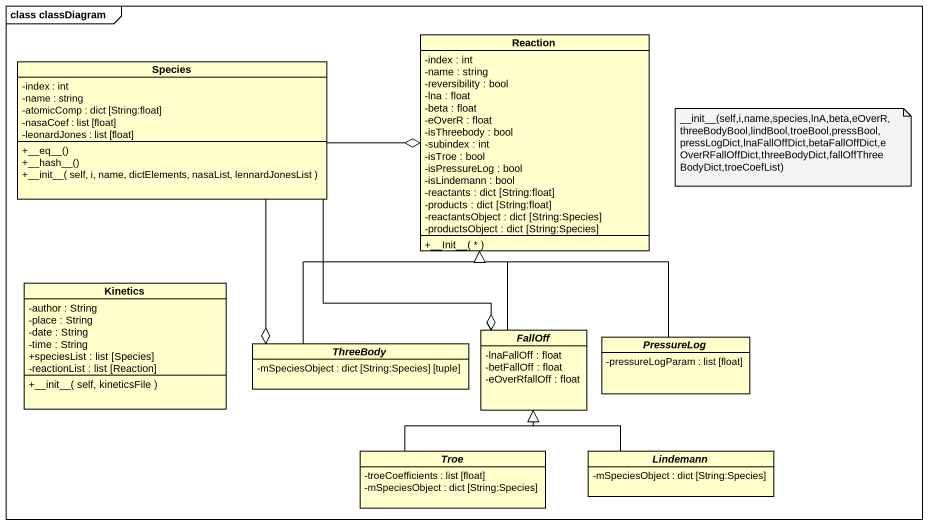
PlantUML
@startuml
mainframe class classDiagram
hide circle
hide empty members
skinparam classAttributeIconSize 0
class Reaction {
  -index : int
  -name : string
  -reversibility : bool
  -lna : float
  -beta : float
  -eOverR : float
  -isThreebody : bool
  -subindex : int
  -isTroe : bool
  -isPressureLog : bool
  -isLindemann : bool
  -reactants : dict [String:float]
  -products : dict [String:float]
  -reactantsObject : dict [String:Species]
  -productsObject : dict [String:Species]
  +~__Init~__( * )
}
class Species {
  -index : int
  -name : string
  -atomicComp : dict [String:float]
  -nasaCoef : list [float]
  -leonardJones : list [float]
  +~__eq~__()
  +~__hash~__()
  +~__init~__( self, i, name, dictElements, nasaList, lennardJonesList )
}
class Kinetics {
  -author : String
  -place : String
  -date : String
  -time : String
  +speciesList : list [Species]
  -reactionList : list [Reaction]
  +~__init~__( self, kineticsFile )
}
abstract class ThreeBody {
  -mSpeciesObject : dict [String:Species] [tuple]
}
abstract class FallOff {
  -lnaFallOff : float
  -betFallOff : float
  -eOverRfallOff : float
}
abstract class PressureLog {
  -pressureLogParam : list [float]
}
abstract class Troe {
  -troeCoefficients : list [float]
  -mSpeciesObject : dict [String:Species]
}
abstract class Lindemann {
  -mSpeciesObject : dict [String:Species]
}
Reaction o-left- Species
Reaction o-left- Species
Reaction o-left- Species
ThreeBody -up-|> Reaction
ThreeBody o-up- Species
FallOff -up-|> Reaction
FallOff o-up- Species
PressureLog -up-|> Reaction
Troe -up-|> FallOff
Lindemann -up-|> FallOff
note as N1
  ~__init~__(self,i,name,species,lnA,beta,eOverR,threeBodyBool,lindBool,troeBool,pressBool,pressLogDict,lnaFallOffDict,betaFallOffDict,eOverRFallOffDict,threeBodyDict,fallOffThreeBodyDict,troeCoefList)
end note
@enduml
